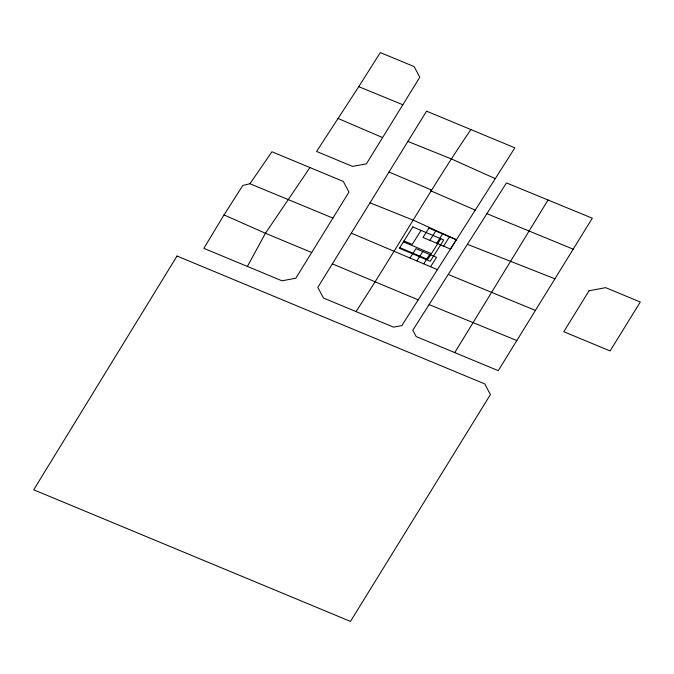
<?xml version="1.0" encoding="UTF-8"?>
<svg xmlns="http://www.w3.org/2000/svg" width="674" height="674" viewBox="0 0 674 674"><rect width="100%" height="100%" fill="white"/><g stroke="black" fill="none" stroke-linecap="round" stroke-linejoin="round"><path stroke-width="1.01" d="M247.383 266.432L265.446 233.263L309.939 167.556L343.302 181.432L348.947 192.09L295.827 278.227L281.976 280.805L203.843 248.344L224.021 214.922L242.809 185.476L249.953 183.732L332.922 218.098M454.756 352.603L498.238 370.666L592.303 218.216L506.469 182.907L412.825 330.167L416.153 336.545L454.756 352.603L548.046 200.018M332.349 263.854L426.558 111.159L514.86 147.833L401.814 325.618L393.498 327.126L323.486 298.051L317.825 287.368L332.349 263.854L418.175 299.863M355.998 311.565C395.352 251.52 430.442 188.863 470.882 129.534M421.048 230.407L412.218 244.409L403.979 240.93M410.045 257.99L415.934 248.664L436.516 257.342L430.627 266.677M416.903 260.889L422.792 251.554M429.852 240.357L435.741 231.022M423.769 263.787L429.658 254.452M436.718 243.247L442.607 233.912M443.576 246.145L449.465 236.81M358.753 86.676L380.321 52.58L414.139 66.583L419.801 77.257L366.403 163.833L352.553 166.419L316.586 151.473L358.753 86.676L402.841 104.756M440.855 238.764L427.695 259.448L399.758 247.628M249.953 183.732L271.942 151.768L309.939 167.556M467.419 244.325L554.904 278.8M369.992 202.807L413.533 220.272L456.416 239.742M407.896 141.422L451.521 158.988L495.264 178.627M516.815 340.547L429.102 304.589M486.889 213.692L573.212 249.161M448.252 274.461L535.417 310.428M311.708 252.497L265.446 233.263L224.021 214.922M388.999 172.03L431.225 189.874L430.652 190.75L475.263 210.103M403.389 241.865L431.368 253.668M437.409 269.625L351.289 233.153M338.07 118.472L382.596 137.572M177.026 256.036L33.7 489.796L350.472 621.42L490.411 394.576L484.766 383.919L177.026 256.036M589.068 290.747L563.793 331.709L610.096 350.943L640.3 302.028L605.665 287.646L589.068 290.747M412.808 226.927L399.37 248.243L430.265 261.276L443.703 239.969L412.808 226.927M428.883 228.124L422.994 237.459L450.443 249.043L456.332 239.708L428.883 228.124"/></g></svg>
